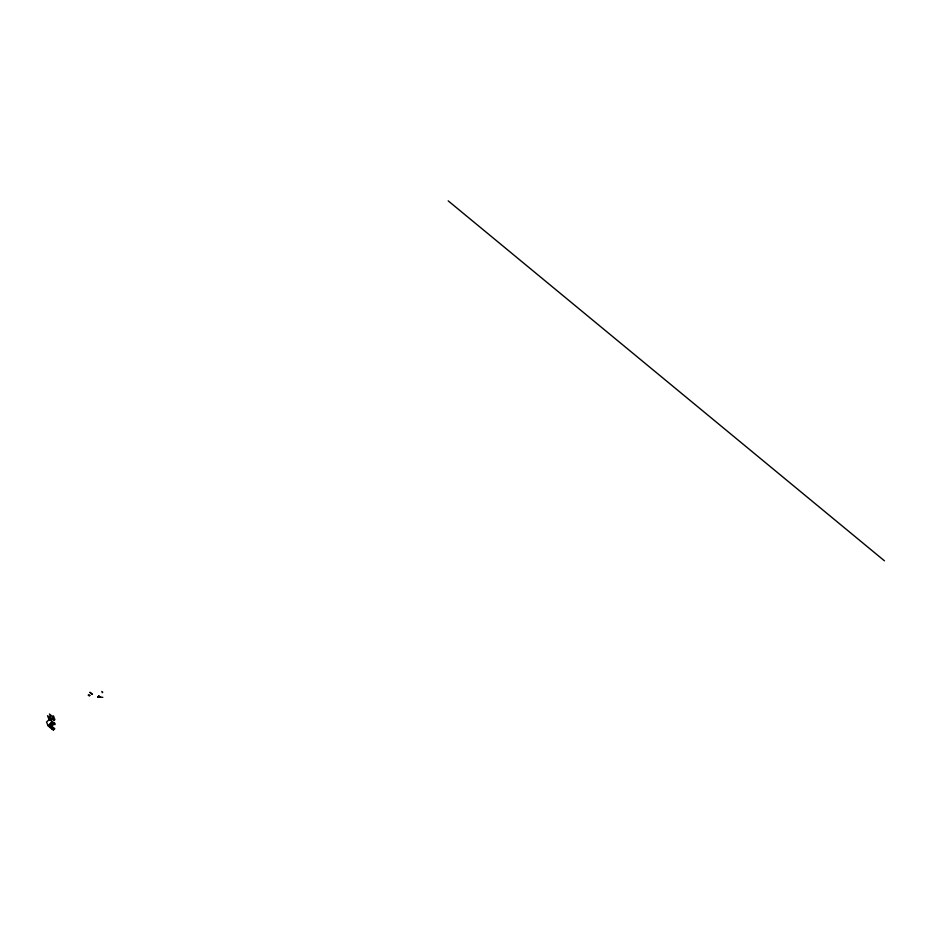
<?xml version="1.0" encoding="UTF-8"?>
<svg xmlns="http://www.w3.org/2000/svg" width="931" height="931" viewBox="0 0 931 931"><rect width="100%" height="100%" fill="white"/><g stroke="black" fill="none" stroke-linecap="round" stroke-linejoin="round"><path stroke-width="1.4" d="M51.857 728.857L51.868 728.938A2.176 1.164 -50.5 0 0 52.66 727.681L52.66 727.705M52.671 727.67L52.695 727.577A2.223 1.21 -50.7 0 1 51.903 728.926M54.068 728.822L53.428 729.252L51.81 727.914L52.567 727.262L54.045 728.682M102.829 697.319L97.755 697.063L99.14 695.76L97.871 697.098M53.23 727.716L53.242 727.739A2.176 1.164 -51.5 0 1 52.078 728.228L52.089 728.228A2.223 1.199 -51.6 0 0 53.102 727.856A2.223 1.199 -51.6 0 1 52.02 728.182M53.3 729.753L51.112 727.507L53.474 729.38A2.223 1.129 -49.9 0 0 54.533 728.996L54.568 728.822M50.67 718.301L46.55 721.967L48.028 725.796L52.148 722.119L50.67 718.301L47.562 715.73L49.029 719.558L49.809 720.198L48.831 717.65L52.148 722.119M52.567 716.614L53.428 715.846L54.894 719.675L54.045 720.443L50.926 717.871L49.448 714.042L52.567 716.614L54.045 720.443M51.903 723.05L51.17 723.596L52.043 724.237M51.124 724.877L51.74 726.506L50.367 727.728L48.598 726.261L49.971 725.04L49.646 724.213L51.542 725.889M51.368 724.109L50.926 722.968L51.601 722.363L52.101 723.562M53.602 722.375L50.646 725.04L51.892 726.064L54.848 723.399L53.614 722.398M53.439 722.817L53.87 723.818L53.567 722.782M51.857 723.084L52.66 723.678L52.241 724.749L51.985 724.19M50.367 727.728L50.041 726.902L51.414 725.68M52.02 725.61L52.392 726.587M90.004 692.443L92.483 694.468L90.039 692.315M88.189 695.143L88.876 694.549M89.772 695.282L89.132 695.911L89.9 695.527M102.212 692.699L102.736 692.245L101.782 691.454M51.601 728.03L52.602 727.158L54.475 728.717L53.463 729.578L51.601 728.03L52.602 727.181L54.463 728.694L53.474 729.601L51.449 727.553L53.37 729.369A2.176 1.117 -49.9 0 0 54.533 728.95L54.568 728.915M100.234 697.261L100.548 696.97M51.135 727.483L53.032 728.996M53.335 729.718L51.135 727.483M448.183 200.852L884.45 560.811M52.625 723.713L52.613 723.631M49.971 725.04L51.74 726.506M50.041 726.902L48.272 725.435L48.598 726.261M54.01 728.764L54.01 728.822A2.223 1.117 -50.7 0 1 53.311 730.067L53.288 730.044A2.176 1.106 -50.9 0 0 54.01 728.822M54.405 723.48L54.754 724.551L54.405 723.48"/></g></svg>
